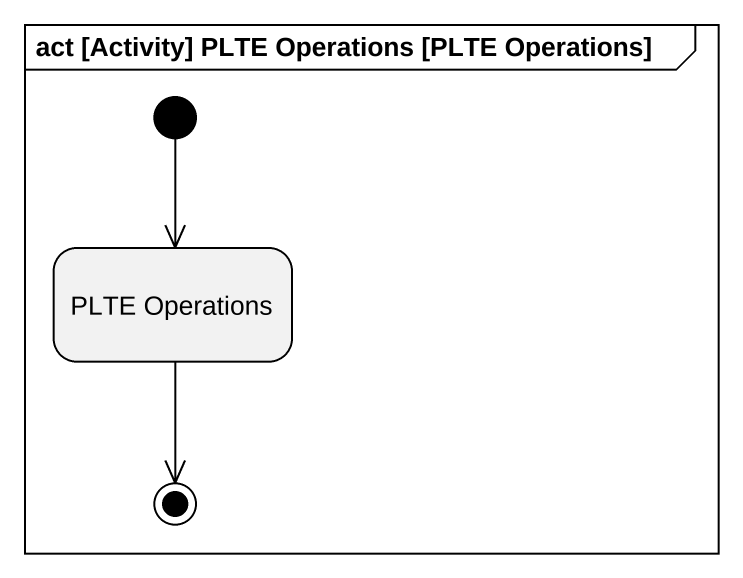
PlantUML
@startuml
mainframe act [Activity] PLTE Operations [PLTE Operations]
hide empty description
state "PLTE Operations" as PLTE_Operations
[*] --> PLTE_Operations
PLTE_Operations --> [*]
@enduml
